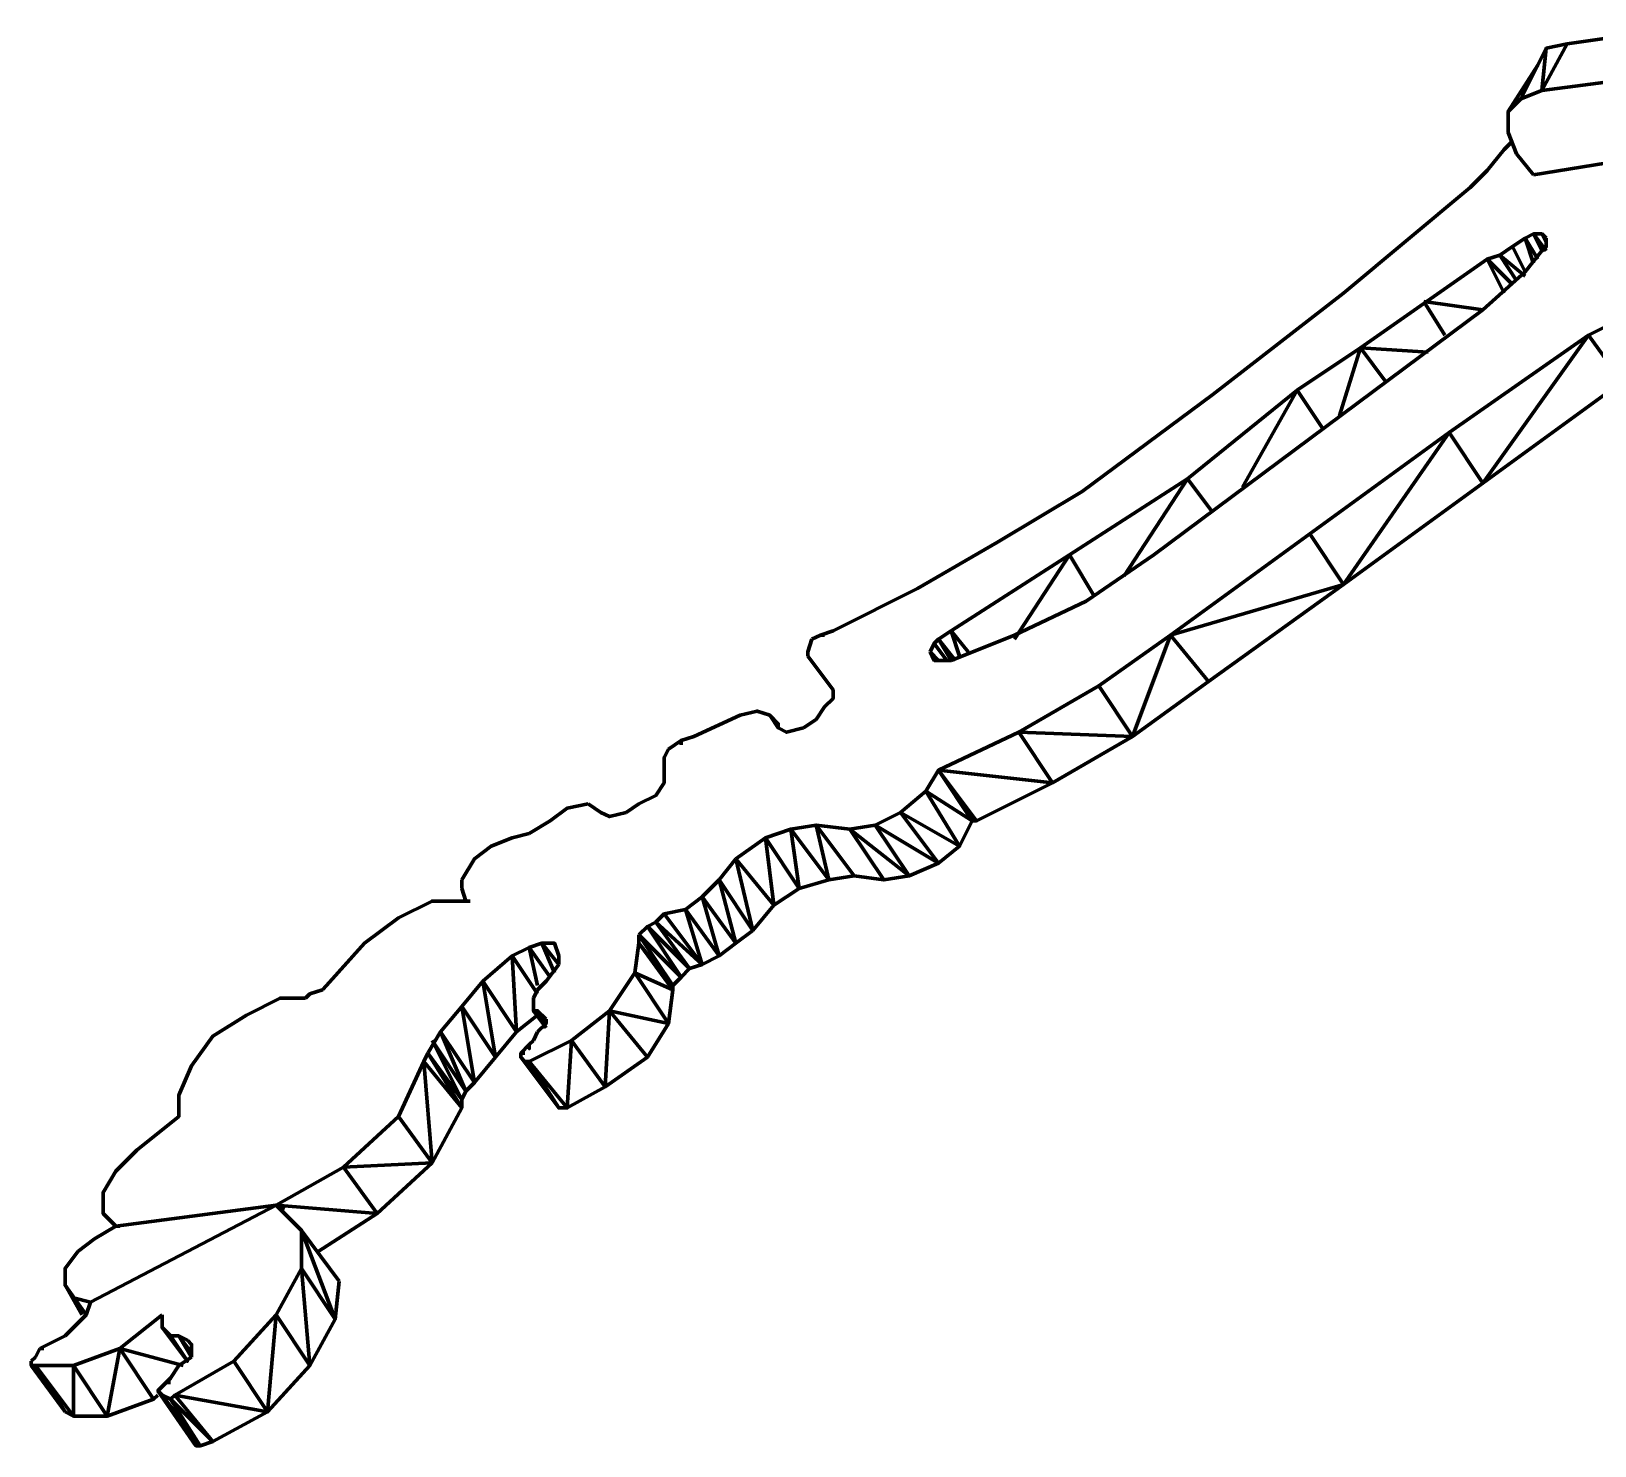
# Model space of a CAD drawing. Header units: inches. Extents: x -243 to 239, y -353 to 248.
# Drawn here: x 33.3 to 95.1, y -307.2 to -251.3 of the extents above; entities that cross this region are included whole.
import ezdxf

# ---------------------------------------------------------------- set-up
doc = ezdxf.new("R2010")
doc.units = ezdxf.units.IN
doc.layers.add('P', color=250, linetype='CONTINUOUS', lineweight=100)

msp = doc.modelspace()

# ---------------------------------------------------------------- linework, layer by layer
at = {"layer": 'P', "color": 0, "linetype": 'CONTINUOUS'}
for points in [[(94, -251.833), (93, -253.667), (93.167, -252), (92.167, -254)], [(97.5, -251.667), (96.833, -253.167), (93, -253.667)], [(94, -251.833), (93.167, -252)], [(97.5, -251.333), (94, -251.833)], [(93.167, -252), (92.833, -252.667), (91.667, -254.5)], [(92.833, -252.667), (92.167, -254), (91.667, -254.5), (91.667, -255.333), (92, -256.167)], [(93, -253.667), (92.167, -254)], [(92, -256.167), (92.667, -257)], [(92.667, -257), (98.833, -256)]]:
    msp.add_lwpolyline(points, dxfattribs=at)
at = {"layer": 'P', "color": 221, "linetype": 'CONTINUOUS'}
for points in [[(91.833, -255.667), (91.5, -256), (90.833, -256.833), (90.167, -257.5), (85.167, -261.667), (80, -265.667), (74.833, -269.5), (71.5, -271.5), (68.333, -273.333)], [(92.667, -259.333), (92.333, -259.5), (91.833, -259.833), (91.333, -260.167)], [(93.167, -260), (92.667, -259.333), (93, -259.333), (93.167, -259.667)], [(93, -260), (92.667, -259.333)], [(93.167, -259.5), (93, -259.333), (93.167, -259.667)], [(92.333, -260.833), (91.833, -259.833)], [(92.833, -260.333), (92.333, -259.5), (92.667, -260.5)], [(93.167, -259.5), (93.167, -259.833), (93, -260)], [(91.333, -260.167), (90.833, -260.333), (85.833, -263.833)], [(93, -260), (92.333, -260.833), (90.667, -262.333)], [(91.833, -261.333), (90.833, -260.333), (91.5, -261.667)], [(91.333, -260.167), (92.333, -261)], [(92, -261.167), (91.333, -260.167)], [(90.667, -262.333), (77.667, -272)], [(90.667, -262.333), (88.333, -262)], [(89.167, -263.333), (88.333, -262)], [(94.833, -263.333), (95.833, -262.833)], [(96.167, -265.167), (94.833, -263.333), (90.667, -269.167), (89.333, -267.167), (85.167, -273.167), (83.833, -271.167)], [(89.333, -267.167), (94.833, -263.333)], [(83.333, -265.5), (85.833, -263.833)], [(86.833, -265.167), (85.833, -263.833), (85, -266.5)], [(85.833, -263.833), (88.5, -264)], [(97, -264.667), (96.167, -265.167), (85.167, -273.167)], [(84.333, -267), (83.333, -265.5), (79, -269)], [(81.167, -269.333), (83.333, -265.5)], [(83.833, -271.167), (89.333, -267.167)], [(80, -270.333), (79, -269), (74.333, -272)], [(76.5, -272.833), (79, -269)], [(83.833, -271.167), (78.333, -275.167), (75.5, -277.167), (72.333, -279)], [(70.333, -275.833), (69.667, -275), (74.333, -272)], [(75.333, -273.667), (74.333, -272), (72.167, -275.333)], [(77.667, -272), (75, -273.833), (72.167, -275.167)], [(64.5, -275.167), (65, -275), (68.333, -273.333)], [(78.333, -275.167), (85.167, -273.167), (79.833, -277)], [(64, -276), (64, -275.833), (64.167, -275.333)], [(64.5, -275.167), (64.167, -275.333)], [(64.5, -275.167), (64.667, -275.167)], [(68.833, -275.833), (69, -275.5), (69.167, -275.333)], [(69.167, -275.333), (69.667, -275)], [(69.833, -276.167), (69.167, -275.333), (69.667, -276.167)], [(70, -276), (69.667, -275)], [(72.167, -275.167), (69.667, -276.167)], [(79.833, -277), (78.333, -275.167), (76.833, -279.167), (73.667, -281)], [(64, -276), (65, -277.333), (65, -277.667), (64.667, -278), (64.333, -278.5)], [(68.833, -275.833), (69.167, -276.167)], [(69.167, -276.167), (68.833, -275.833)], [(68.833, -275.833), (69, -276.167), (69.167, -276.167)], [(69.5, -276.167), (69, -275.5)], [(69.667, -276.167), (69.167, -276.167)], [(72.333, -279), (76.833, -279.167), (75.5, -277.167)], [(76.833, -279.167), (79.833, -277)], [(59, -279.333), (59.5, -279.167), (61.333, -278.333)], [(61.333, -278.333), (62, -278.167), (62.5, -278.333), (62.833, -278.667), (62.833, -278.833), (63.167, -279), (63.833, -278.833)], [(62.833, -278.833), (62.5, -278.333), (62.833, -278.833)], [(64.333, -278.5), (63.833, -278.833)], [(73.667, -281), (72.333, -279), (69.167, -280.5), (73.667, -281), (70.667, -282.5), (69.167, -280.5)], [(58.5, -279.667), (58.333, -280), (58.333, -281), (58, -281.5), (57.333, -281.833)], [(59, -279.333), (59, -279.333), (58.5, -279.667)], [(59, -279.5), (59, -279.333)], [(67.667, -282.167), (68.667, -281.333), (69.167, -280.5)], [(68.667, -281.333), (70.5, -282.5), (69.167, -280.5)], [(70.5, -282.5), (69.167, -280.5), (70.5, -282.5)], [(70.667, -282.5), (69.167, -280.5), (70.5, -282.5)], [(69.167, -280.5), (69.333, -280.5)], [(68.667, -281.333), (70, -283.5), (67.667, -282.167)], [(55.333, -281.833), (54.5, -282), (53.833, -282.5)], [(55.833, -282.167), (55.333, -281.833)], [(55.833, -282.167), (56.167, -282.333), (56.833, -282.167)], [(57.333, -281.833), (56.833, -282.167)], [(69.167, -284.167), (66.667, -282.667), (67.667, -282.167), (69.167, -284.167)], [(53.833, -282.5), (53, -283)], [(64.833, -284.833), (63.333, -282.833), (64.333, -282.667), (64.833, -284.833)], [(64.333, -282.667), (65.833, -284.667), (64.833, -284.833), (63.667, -285.167)], [(64.333, -282.667), (65.667, -282.833), (67, -284.833), (65.833, -284.667)], [(68, -284.667), (66.667, -282.667), (65.667, -282.833), (68, -284.667), (67, -284.833)], [(70, -283.5), (70.5, -282.5), (70.667, -282.5)], [(53, -283), (52.333, -283.167), (51.5, -283.5)], [(53, -283), (53, -283)], [(61.167, -284), (62.667, -285.833), (62.333, -283.167)], [(61.167, -284), (62.333, -283.167)], [(63.667, -285.167), (63.333, -282.833), (62.333, -283.167), (63.667, -285.167)], [(51.5, -283.5), (50.833, -284), (50.333, -284.833)], [(60.5, -284.833), (61.167, -284)], [(61.833, -286.833), (61.167, -284)], [(70, -283.5), (69.167, -284.167), (68, -284.667)], [(50.333, -284.833), (50.333, -285.167)], [(50.333, -285.167), (50.5, -285.667)], [(60.5, -284.833), (59.833, -285.5), (59.167, -286)], [(61.833, -286.833), (60.5, -284.833), (61.167, -287.333), (59.833, -285.5)], [(62.667, -285.833), (63.667, -285.167)], [(47.833, -286.333), (49.167, -285.667), (50.5, -285.667)], [(50.5, -285.667), (50.667, -285.667)], [(60.5, -287.833), (59.833, -285.5)], [(61.833, -286.833), (62.667, -285.833)], [(47.833, -286.333), (46.5, -287.333), (45, -289), (44.833, -289.167)], [(58, -286.5), (57.667, -286.667), (57.333, -287)], [(58, -286.5), (58.333, -286.167), (59.833, -288.167), (58, -286.5)], [(59.833, -288.167), (59.333, -288.333), (58, -286.5)], [(59.833, -288.167), (59.167, -286), (58.333, -286.167)], [(59.833, -288.167), (60.5, -287.833), (59.167, -286)], [(57.333, -287), (59, -288.667), (57.667, -286.667)], [(57.333, -287), (58.667, -289), (57.333, -287.333)], [(57.333, -287.333), (57.333, -287)], [(59.333, -288.333), (57.667, -286.667)], [(60.5, -287.833), (61.167, -287.333), (61.833, -286.833)], [(52.333, -287.833), (53, -287.5)], [(53.833, -288.667), (53, -287.5), (53.5, -287.333), (54, -288.5)], [(53.333, -289), (53, -287.5)], [(54.167, -287.833), (54, -287.333), (53.5, -287.333), (54.167, -288.167)], [(54.167, -288.167), (54.167, -287.833), (54, -287.333)], [(57.167, -288.5), (58.667, -289.167), (57.333, -287.333)], [(57.167, -288.5), (57.333, -287.333)], [(52.333, -287.833), (51.167, -288.833), (50.333, -289.833)], [(53.333, -289.333), (52.333, -287.833), (52.5, -290.833), (51.167, -288.833)], [(54.167, -288.167), (53.667, -288.833)], [(59.333, -288.333), (59, -288.667), (58.667, -289)], [(50.333, -289.833), (51.667, -291.833), (51.167, -288.833)], [(53.667, -288.833), (53.333, -289.167)], [(57.167, -288.5), (58.5, -290.5), (56.167, -290), (57.667, -291.833)], [(56.167, -290), (57.167, -288.5)], [(41.833, -290.167), (43.167, -289.5), (43.5, -289.5), (44.167, -289.5)], [(44.333, -289.333), (44.167, -289.5)], [(44.833, -289.167), (44.333, -289.333)], [(53.333, -289.167), (53.167, -289.5)], [(53.667, -290.667), (53.167, -290), (53.167, -289.5)], [(58.5, -290.5), (58.667, -289.167)], [(58.667, -289.167), (58.667, -289)], [(41.833, -290.167), (40.5, -291), (39.667, -292.167), (39.167, -293.333), (39.167, -294.167), (37.5, -295.5)], [(50.333, -289.833), (49.5, -290.833), (49, -291.667)], [(50.833, -292.833), (50.333, -289.833)], [(52.5, -290.833), (53.333, -290.167)], [(53.667, -290.5), (53.167, -290), (53.333, -290), (53.667, -290.333)], [(53.667, -290.333), (53.333, -290), (53.667, -290.333)], [(56.167, -290), (56, -293), (54.667, -291.167), (54.5, -293.833)], [(54.667, -291.167), (56.167, -290)], [(50.833, -292.833), (49.5, -290.833), (50.5, -293.167), (49.167, -291.167)], [(50.333, -293.5), (50.5, -293.167), (50.833, -292.833), (51.667, -291.833), (52.5, -290.833)], [(53.333, -290.833), (53.167, -291.167)], [(53.667, -290.333), (53.667, -290.5), (53.333, -290.833)], [(57.667, -291.833), (58.5, -290.5)], [(49, -291.667), (50.333, -293.5), (49.167, -291.167)], [(52.667, -291.667), (53, -291.333), (53, -291.5)], [(54.667, -291.167), (53, -292), (52.833, -292)], [(53.167, -291.167), (53, -291.333)], [(53, -291.333), (53, -291.5), (53, -291.333)], [(50.333, -293.833), (48.833, -292), (49.167, -296), (45.667, -296.167)], [(47.833, -294.167), (48.833, -292)], [(48.833, -292), (49, -291.667)], [(50.333, -293.833), (49, -291.667)], [(52.833, -291.667), (52.667, -291.667)], [(52.667, -291.667), (52.667, -291.833), (54.167, -293.833)], [(52.833, -291.667), (52.667, -291.667), (52.667, -291.667)], [(52.667, -291.833), (52.833, -292), (54.167, -293.833), (52.667, -291.833)], [(53, -292), (54.5, -293.833), (54.167, -293.833)], [(54.167, -293.833), (53, -292)], [(56, -293), (57.667, -291.833)], [(54.5, -293.833), (56, -293)], [(49.167, -296), (50.333, -293.833), (50.333, -293.5)], [(54.167, -293.833), (54.167, -293.833)], [(45.667, -296.167), (47.833, -294.167)], [(49.167, -296), (47.833, -294.167)], [(37.5, -295.5), (36.667, -296.333)], [(36.667, -296.333), (36.167, -297.167), (36.167, -298), (36.667, -298.5)], [(47, -298), (45.667, -296.167), (43, -297.667), (47, -298), (44.667, -299.5)], [(47, -298), (49.167, -296)], [(43, -297.667), (35.667, -301.5)], [(36.667, -298.5), (36.167, -298)], [(36.667, -298.5), (43, -297.667)], [(43.333, -297.833), (43, -297.667), (43.167, -297.667), (43, -297.667), (43.167, -297.667), (43, -297.667)], [(44, -300.167), (44, -298.667), (43, -297.667)], [(43, -297.667), (43.167, -297.667)], [(35.833, -299), (36.667, -298.5)], [(36.667, -298.5), (36.833, -298.5)], [(44, -300.167), (45.333, -302.167), (44, -298.667), (45.5, -300.667)], [(35.833, -299), (35.167, -299.5)], [(35.167, -299.5), (34.667, -300.167), (34.667, -300.833), (35, -301.333), (35.5, -302)], [(44, -300.167), (44.333, -304), (43, -302), (42.667, -305.833), (41.333, -303.833)], [(43, -302), (44, -300.167)], [(45.333, -302.167), (45.5, -300.667)], [(35.333, -302), (34.667, -300.833), (35.5, -302)], [(35.667, -301.5), (35, -301.333)], [(35.667, -301.5), (35.5, -302), (35.167, -302.333), (34.667, -302.833)], [(38.5, -302), (36.833, -303.333), (35, -304)], [(38.5, -302), (38.5, -302.5)], [(38.833, -302.833), (39.5, -303.833), (38.5, -302.5), (38.833, -302.833), (39.5, -303.833)], [(41.333, -303.833), (43, -302)], [(45.333, -302.167), (44.333, -304), (42.667, -305.833)], [(33.667, -303.333), (34.667, -302.833)], [(39.667, -303.5), (39.167, -302.833), (38.833, -302.833)], [(39.667, -303.667), (39.167, -302.833)], [(39.5, -303), (39.167, -302.833)], [(39.667, -303.667), (39.667, -303.167), (39.5, -303)], [(33.5, -303.667), (33.333, -303.833)], [(33.5, -303.667), (33.667, -303.333)], [(33.667, -303.333), (33.833, -303.333)], [(39.333, -304), (36.833, -303.333), (38.167, -305.333), (36.333, -306), (36.833, -303.333)], [(39.667, -303.667), (39.167, -304)], [(33.333, -303.833), (33.333, -304), (34.667, -305.833)], [(33.333, -304), (33.5, -304), (34.667, -305.833)], [(33.5, -304), (35, -306), (34.667, -305.833)], [(35, -304), (33.5, -304)], [(35, -306), (36.333, -306), (35, -304), (35, -306)], [(41.333, -303.833), (39, -305.167), (38.833, -305.333)], [(39.167, -304), (38.833, -304.5)], [(38.333, -305), (38.667, -304.667)], [(39.833, -307), (39.833, -307.167), (38.333, -305), (38.5, -305.167), (39.833, -307.167)], [(39.833, -307), (38.333, -305), (38.333, -305)], [(38.833, -304.5), (38.667, -304.667)], [(38.667, -304.667), (38.833, -304.667)], [(38.167, -305.333), (38.333, -305.167)], [(40, -307.167), (38.833, -305.333), (38.5, -305.167), (40, -307.167), (39.833, -307.167)], [(40, -307.167), (40.5, -307), (38.833, -305.333)], [(40.5, -307), (39, -305.167)], [(39, -305.167), (42.667, -305.833), (40.5, -307)]]:
    msp.add_lwpolyline(points, dxfattribs=at)

doc.saveas('drawing.dxf')
